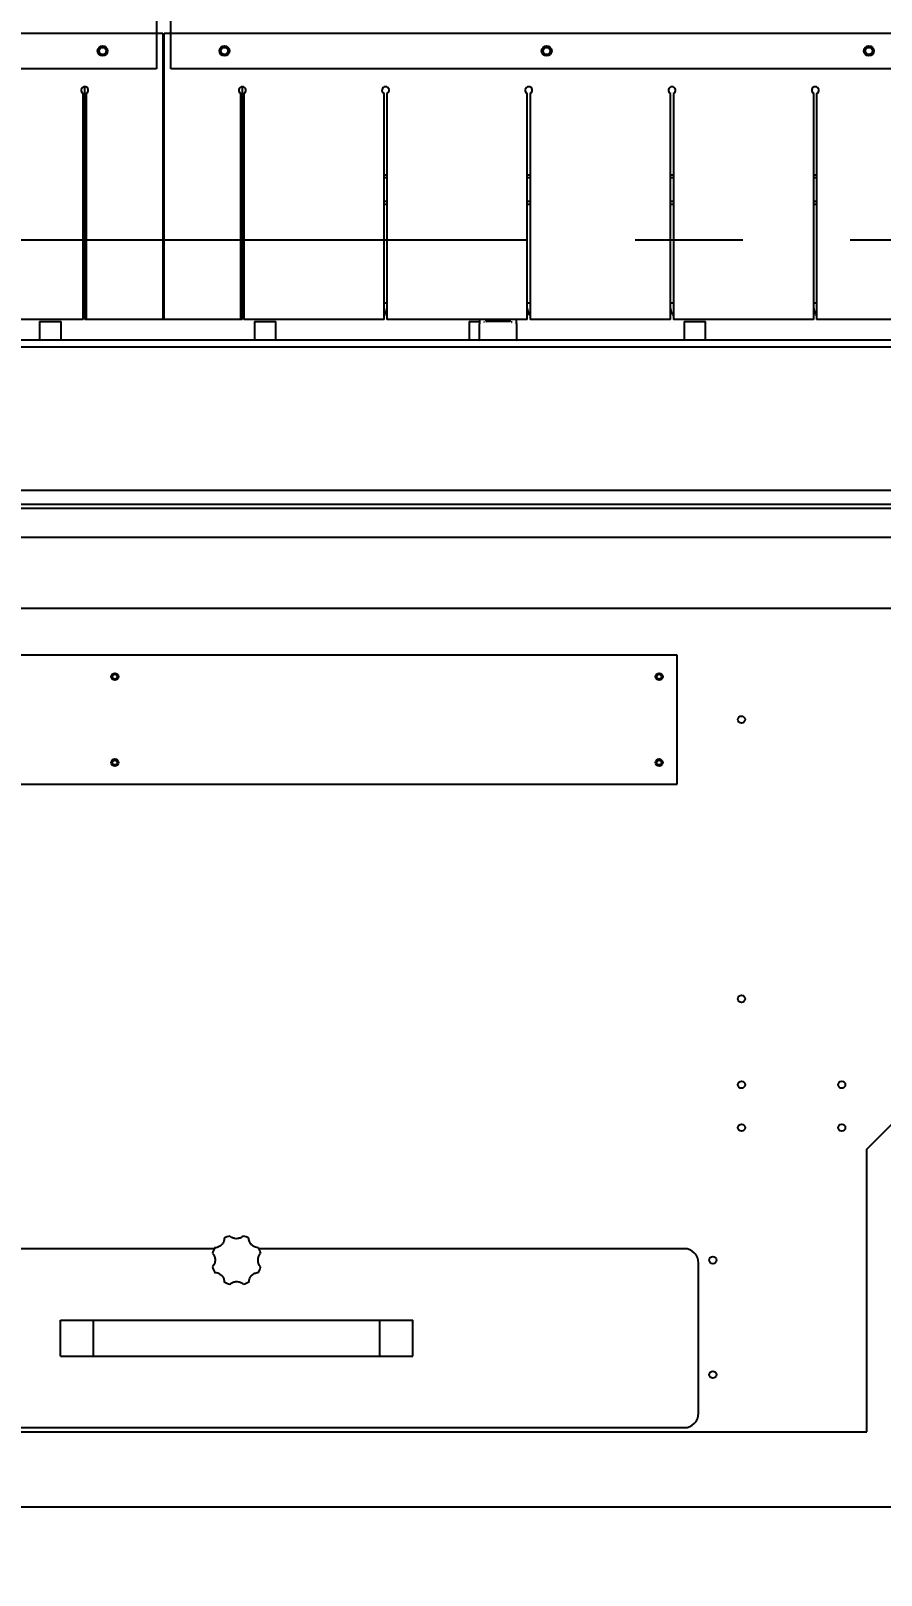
# Model space of a CAD drawing. Extents: x 28911 to 70911, y -59 to 29641.
# Drawn here: x 40549 to 41143, y 5786 to 6864 of the extents above; entities that cross this region are included whole.
import ezdxf

# ---------------------------------------------------------------- set-up
doc = ezdxf.new("R2010")
doc.units = 0
doc.header["$LTSCALE"] = 300
doc.header["$MEASUREMENT"] = 0
doc.linetypes.add('CENTRO', pattern=[2, 1.25, -0.25, 0.25, -0.25])
doc.layers.add('.', color=6, linetype='Continuous')
doc.layers.add('ASSI', color=254, linetype='CENTRO')
doc.styles.get("Standard").update_dxf_attribs({"font": 'STANDARD'})
doc.dimstyles.new('sc1a100$0', dxfattribs={"dimscale": 100, "dimtxt": 3, "dimasz": 3, "dimexe": 0, "dimexo": 0, "dimgap": 1, "dimtad": 1, "dimzin": 12, "dimdsep": 46, "dimtxsty": 'Standard', "dimblk": 'CLOSEDBLANK', "dimcen": 1, "dimclrd": 253, "dimclre": 253, "dimclrt": 2, "dimadec": 0, "dimazin": 3, "dimtfac": 1, "dimtmove": 0, "dimatfit": 1, "dimldrblk": 'CLOSEDBLANK', "dimfxl": 1, "dimtolj": 1, "dimtzin": 0, "dimarcsym": 0})

# ---------------------------------------------------------------- blocks, each defined once
blk = doc.blocks.new('A$C714e681e')
at = {"color": 7, "linetype": 'Continuous', "lineweight": 25}
for p, q in [((2659.6, 1038.5), (2659.6, 1029.5)), ((2669.6, 1029.5), (2669.6, 1038.5)), ((1459.6, 1029.5), (2659.6, 1029.5)), ((2659.6, 1029.5), (2664.1, 1029.5)), ((2659.6, 1029.5), (2659.6, 1004.5)), ((2664.1, 1029.5), (2664.1, 829.5)), ((2665.1, 829.5), (2665.1, 1029.5)), ((2665.1, 1029.5), (2669.6, 1029.5)), ((2669.6, 1029.5), (3869.6, 1029.5)), ((2669.6, 1004.5), (2669.6, 1029.5)), ((2659.6, 1004.5), (1459.6, 1004.5)), ((3869.6, 1004.5), (2669.6, 1004.5)), ((2608.6, 829.5), (2608.6, 987.2)), ((2609.6, 829.5), (2609.6, 992)), ((2610.6, 987.2), (2610.6, 829.5)), ((2718.6, 829.5), (2718.6, 987.2)), ((2719.6, 992), (2719.6, 829.5)), ((2720.6, 987.2), (2720.6, 829.5)), ((2818.6, 829.5), (2818.6, 987.2)), ((2820.6, 987.2), (2820.6, 829.5)), ((2918.6, 829.5), (2918.6, 987.2)), ((2920.6, 987.2), (2920.6, 829.5)), ((3018.6, 829.5), (3018.6, 987.2)), ((3020.6, 987.2), (3020.6, 829.5)), ((3118.6, 829.5), (3118.6, 987.2)), ((3120.6, 987.2), (3120.6, 829.5)), ((2608.6, 930.5), (2609.6, 930.5)), ((2608.6, 928.5), (2609.6, 928.5)), ((2719.6, 930.5), (2720.6, 930.5)), ((2719.6, 928.5), (2720.6, 928.5)), ((2818.6, 930.5), (2820.6, 930.5)), ((2818.6, 928.5), (2820.6, 928.5)), ((2918.6, 930.5), (2920.6, 930.5)), ((2918.6, 928.5), (2920.6, 928.5)), ((3018.6, 930.5), (3020.6, 930.5)), ((3018.6, 928.5), (3020.6, 928.5)), ((3118.6, 930.5), (3120.6, 930.5)), ((3118.6, 928.5), (3120.6, 928.5)), ((2608.6, 912), (2609.6, 912)), ((2608.6, 910), (2609.6, 910)), ((2719.6, 912), (2720.6, 912)), ((2719.6, 910), (2720.6, 910)), ((2818.6, 912), (2820.6, 912)), ((2818.6, 910), (2820.6, 910)), ((2918.6, 912), (2920.6, 912)), ((2918.6, 910), (2920.6, 910)), ((3018.6, 912), (3020.6, 912)), ((3018.6, 910), (3020.6, 910)), ((3118.6, 912), (3120.6, 912)), ((3118.6, 910), (3120.6, 910)), ((2608.6, 841), (2609.6, 841)), ((2719.6, 840.5), (2720.6, 840.5)), ((2719.8, 832.9), (2719.6, 833.7)), ((2720.6, 832.3), (2720.6, 832.3)), ((2818.6, 841), (2820.6, 841)), ((2819.8, 832.9), (2818.6, 837.5)), ((2820.6, 832.3), (2820.6, 832.3)), ((2918.6, 841), (2920.6, 841)), ((2919.8, 832.9), (2918.6, 837.5)), ((2920.6, 832.3), (2920.6, 832.3)), ((3018.6, 841), (3020.6, 841)), ((3019.8, 832.9), (3018.6, 837.5)), ((3020.6, 832.3), (3020.6, 832.3)), ((3118.6, 841), (3120.6, 841)), ((3119.8, 832.9), (3118.6, 837.5)), ((3120.6, 832.3), (3120.6, 832.3)), ((2608.6, 829.5), (2510.6, 829.5)), ((2578.1, 828), (2593.1, 828)), ((2578.1, 828), (2578.1, 815)), ((2593.1, 815), (2593.1, 828)), ((2610.6, 829.5), (2609.6, 829.5)), ((2664.1, 829.5), (2610.6, 829.5)), ((2665.1, 829.5), (2664.1, 829.5)), ((2718.6, 829.5), (2665.1, 829.5)), ((2719.6, 829.5), (2718.6, 829.5)), ((2818.6, 829.5), (2720.6, 829.5)), ((2728.1, 828), (2743.1, 828)), ((2728.1, 828), (2728.1, 815)), ((2743.1, 815), (2743.1, 828)), ((2918.6, 829.5), (2820.6, 829.5)), ((2878.1, 828), (2878.1, 815)), ((2878.1, 828), (2885.1, 828)), ((2885.2, 829.5), (2885.1, 827.2)), ((2885.1, 827.2), (2885.1, 826.8)), ((2885.1, 826.8), (2885.1, 826.5)), ((2885.1, 815.5), (2885.1, 826.5)), ((2888.8, 827.4), (2888.4, 827.6)), ((2890.4, 828), (2889.6, 828)), ((2889.9, 828.5), (2889.9, 829.5)), ((2905.8, 828), (2890.4, 828)), ((2906.6, 828), (2905.8, 828)), ((2906.3, 829.5), (2906.3, 828.5)), ((2907.8, 827.6), (2907.4, 827.4)), ((2911.1, 827.2), (2911, 829.5)), ((2911.1, 827.2), (2911.1, 826.8)), ((2911.1, 826.5), (2911.1, 826.8)), ((2911.1, 826.5), (2911.1, 815.5)), ((3018.6, 829.5), (2920.6, 829.5)), ((3118.6, 829.5), (3020.6, 829.5)), ((3028.1, 828), (3043.1, 828)), ((3028.1, 828), (3028.1, 815)), ((3043.1, 815), (3043.1, 828)), ((3218.6, 829.5), (3120.6, 829.5)), ((3760.6, 810), (360.6, 810)), ((3730.6, 815), (2065.6, 815)), ((3760.6, 710), (360.6, 710)), ((472.6, 700.5), (3648.6, 700.5)), ((3648.5, 697.5), (472.7, 697.5)), ((513.1, 677.5), (3608.1, 677.5)), ((3588.1, 627.5), (533.1, 627.5)), ((3023.1, 595), (1098.1, 595)), ((3023.1, 505), (3023.1, 595)), ((1098.1, 505), (3023.1, 505)), ((3155.6, 250), (3373.1, 467.5)), ((3155.6, 52.5), (3155.6, 250)), ((2700, 180.5), (2403.1, 180.5)), ((3028.1, 180.5), (2731.2, 180.5)), ((3038.1, 65.5), (3038.1, 170.5)), ((2592.6, 105.5), (2592.6, 130.5)), ((2592.6, 130.5), (2613.6, 130.5)), ((2613.6, 130.5), (2615.6, 130.5)), ((2615.6, 105.5), (2615.6, 130.5)), ((2615.6, 130.5), (2619.6, 130.5)), ((2619.6, 130.5), (2811.6, 130.5)), ((2811.6, 130.5), (2815.6, 130.5)), ((2815.6, 105.5), (2815.6, 130.5)), ((2815.6, 130.5), (2817.6, 130.5)), ((2817.6, 130.5), (2838.6, 130.5)), ((2838.6, 105.5), (2838.6, 130.5)), ((2592.6, 105.5), (2613.6, 105.5)), ((2613.6, 105.5), (2615.6, 105.5)), ((2615.6, 105.5), (2619.6, 105.5)), ((2619.6, 105.5), (2811.6, 105.5)), ((2811.6, 105.5), (2815.6, 105.5)), ((2815.6, 105.5), (2817.6, 105.5)), ((2817.6, 105.5), (2838.6, 105.5)), ((2403.1, 55.5), (3028.1, 55.5)), ((965.6, 52.5), (3155.6, 52.5))]:
    blk.add_line(p, q, dxfattribs=at)
for centre, radius in [((2622.1, 1017), 3.5), ((2622.1, 1017), 3.25), ((2622.1, 1017), 2.5), ((2707.1, 1017), 3.5), ((2707.1, 1017), 3.25), ((2707.1, 1017), 2.5), ((2932.1, 1017), 3.5), ((2932.1, 1017), 3.25), ((2932.1, 1017), 2.5), ((3157.1, 1017), 3.5), ((3157.1, 1017), 3.25), ((3157.1, 1017), 2.5), ((2630.6, 580), 2.5), ((3010.6, 580), 2.5), ((2630.6, 580), 1.65), ((3010.6, 580), 1.65), ((3068.1, 550), 2.5), ((2630.6, 520), 2.5), ((2630.6, 520), 1.65), ((3010.6, 520), 2.5), ((3010.6, 520), 1.65), ((3068.1, 355), 2.5), ((3068.1, 295), 2.5), ((3138.1, 295), 2.5), ((3068.1, 265), 2.5), ((3138.1, 265), 2.5), ((3048.1, 172.5), 2.5), ((3048.1, 92.5), 2.5)]:
    blk.add_circle(centre, radius, dxfattribs=at)
for centre, radius, start, end in [((2609.6, 989.5), 2.5, 293.5782, 246.4218), ((2719.6, 989.5), 2.5, 293.5782, 246.4218), ((2819.6, 989.5), 2.5, 293.5782, 246.4218), ((2919.6, 989.5), 2.5, 293.5782, 246.4218), ((3019.6, 989.5), 2.5, 293.5782, 246.4218), ((3119.6, 989.5), 2.5, 293.5782, 246.4218), ((2720.6, 833.1), 0.75, 195, 270), ((2820.6, 833.1), 0.75, 195, 270), ((2920.6, 833.1), 0.75, 195, 270), ((3020.6, 833.1), 0.75, 195, 270), ((3120.6, 833.1), 0.75, 195, 270), ((2885.6, 815.5), 0.5, 180, 270), ((2910.6, 815.5), 0.5, 270, 0), ((2715.6, 172.5), 17.5, 105.7062, 119.2938), ((2715.6, 172.5), 17.5, 60.7062, 74.2938), ((2715.6, 172.5), 17.5, 150.7062, 164.2938), ((2715.6, 172.5), 17.5, 15.7062, 29.2938), ((3028.1, 170.5), 10, 0, 90), ((2715.6, 172.5), 17.5, 195.7062, 209.2938), ((2715.6, 172.5), 17.5, 330.7062, 344.2938), ((2715.6, 172.5), 17.5, 240.7062, 254.2938), ((2715.6, 172.5), 17.5, 285.7062, 299.2938), ((3028.1, 65.5), 10, 270, 0)]:
    blk.add_arc(centre, radius, start, end, dxfattribs=at)
for centre, major_axis, start_param, end_param in [((2888.4, 826.7), (1.43, -1.25), 1.861316, 1.969456), ((2907.8, 826.7), (1.43, 1.25), 1.172137, 1.280276)]:
    blk.add_ellipse(centre, major_axis=major_axis, ratio=0.369226, start_param=start_param, end_param=end_param, dxfattribs=at)
for points in [[(2889.9, 828.5), (2889.9, 828.4), (2889.9, 828.3), (2890, 828.1), (2890.2, 828), (2890.3, 828), (2890.3, 828)], [(2906.3, 828.5), (2906.3, 828.4), (2906.3, 828.3), (2906.2, 828.1), (2906, 828), (2905.9, 828), (2905.9, 828)]]:
    blk.add_open_spline(points, degree=3, dxfattribs=at)
for points, knots in [([(2707, 187.8), (2706.9, 187), (2706.8, 185.6), (2705.6, 183.6), (2704, 182.1), (2702.1, 181.3), (2700.9, 181.1), (2700.3, 181.1)], [0, 0, 0, 0, 0.215089, 0.430827, 0.634316, 0.832489, 1, 1, 1, 1]), ([(2720.3, 189.3), (2719.8, 188.9), (2718.6, 188), (2716.4, 187.4), (2714.2, 187.5), (2712.3, 188.2), (2711.3, 189), (2710.9, 189.3)], [0, 0, 0, 0, 0.2150888, 0.4308272, 0.6343164, 0.8324887, 1, 1, 1, 1]), ([(2730.9, 181.1), (2730.1, 181.2), (2728.7, 181.3), (2726.7, 182.5), (2725.2, 184.1), (2724.4, 186), (2724.2, 187.2), (2724.2, 187.8)], [0, 0, 0, 0, 0.215089, 0.430827, 0.634316, 0.832489, 1, 1, 1, 1]), ([(2698.8, 177.2), (2699.2, 176.7), (2700.1, 175.5), (2700.7, 173.3), (2700.6, 171.1), (2699.9, 169.2), (2699.1, 168.2), (2698.8, 167.8)], [0, 0, 0, 0, 0.215089, 0.430827, 0.634316, 0.832489, 1, 1, 1, 1]), ([(2732.4, 167.8), (2732, 168.3), (2731.1, 169.5), (2730.5, 171.7), (2730.6, 173.9), (2731.3, 175.8), (2732.1, 176.8), (2732.4, 177.2)], [0, 0, 0, 0, 0.215089, 0.430827, 0.634316, 0.832489, 1, 1, 1, 1]), ([(2700.3, 163.9), (2701.1, 163.8), (2702.5, 163.7), (2704.5, 162.5), (2706, 160.9), (2706.8, 159), (2707, 157.8), (2707, 157.2)], [0, 0, 0, 0, 0.215089, 0.430827, 0.634316, 0.832489, 1, 1, 1, 1]), ([(2724.2, 157.2), (2724.3, 158), (2724.4, 159.4), (2725.6, 161.4), (2727.2, 162.9), (2729.1, 163.7), (2730.3, 163.9), (2730.9, 163.9)], [0, 0, 0, 0, 0.215089, 0.430827, 0.634316, 0.832489, 1, 1, 1, 1]), ([(2710.9, 155.7), (2711.4, 156.1), (2712.6, 157), (2714.8, 157.6), (2717, 157.5), (2718.9, 156.8), (2719.9, 156), (2720.3, 155.7)], [0, 0, 0, 0, 0.215089, 0.430827, 0.634316, 0.832489, 1, 1, 1, 1])]:
    blk.add_open_spline(points, degree=3, knots=knots, dxfattribs=at)
blk = doc.blocks.new('_ClosedBlank')
at = {"color": 0, "linetype": 'ByBlock', "lineweight": -2}
for p, q in [((-1, 0.1667), (0, 0)), ((-1, 0.1667), (-1, -0.1667)), ((0, 0), (-1, -0.1667))]:
    blk.add_line(p, q, dxfattribs=at)
blk = doc.blocks.new('*D59')
at = {"color": 253, "lineweight": -2, "ltscale": 50, "transparency": 16777216}
for p, q in [((37900.9, 6180.3), (37900.9, 3552.7)), ((42174.9, 6180.3), (42174.9, 3552.7)), ((41874.9, 3552.7), (38200.9, 3552.7))]:
    blk.add_line(p, q, dxfattribs=at)
at = {"layer": 'DEFPOINTS', "color": 0, "ltscale": 50, "transparency": 16777216}
for p in [(37900.9, 6180.3), (42174.9, 6180.3), (37900.9, 3552.7)]:
    blk.add_point(p, dxfattribs=at)
at = {"color": 253, "lineweight": -2, "ltscale": 50, "transparency": 16777216, "xscale": 300, "yscale": 300, "zscale": 300, "rotation": 180}
blk.add_blockref('_ClosedBlank', (37900.9, 3552.7), dxfattribs=at)
at = {"color": 253, "lineweight": -2, "ltscale": 50, "transparency": 16777216, "xscale": 300, "yscale": 300, "zscale": 300}
blk.add_blockref('_ClosedBlank', (42174.9, 3552.7), dxfattribs=at)
at = {"color": 2, "ltscale": 50, "transparency": 16777216, "insert": (40037.9, 3802.7), "char_height": 300, "attachment_point": 5}
blk.add_mtext('\\A1;4274', dxfattribs=at)

msp = doc.modelspace()

# ---------------------------------------------------------------- hatches: boundary and pattern name
at = {"layer": '.'}
h = msp.add_hatch(dxfattribs=at)
h.set_pattern_fill('AR-CONC', color=253, scale=200)
h.set_pattern_definition([(50, (-75681.1, -13135.8), (1434.52, -125.504), [150, -1650]), (355, (-75681, -13135.8), (-277.503, 1504.384), [120, -1320]), (100.4514, (-75561.5, -13146.2), (1157.018, 1378.88), [127.48, -1402.284]), (46.1842, (-75681, -12735.8), (2134.483, -331.039), [225, -2475]), (96.6356, (-75503.2, -12763.4), (1869.324, 1948.237), [191.22, -2103.428]), (351.1842, (-75681, -12735.8), (1869.324, 1948.237), [180, -1980]), (21, (-75481.1, -12835.8), (1193.814, -805.238), [150, -1650]), (326, (-75481, -12835.8), (486.63, 1450.3), [120, -1320]), (71.4514, (-75381.6, -12902.9), (1680.445, 645.062), [127.48, -1402.284]), (37.5, (-75681.06, -13135.77), (24.3197, 665.7877), [0, -1304, 0, -1340, 0, -1325]), (7.5, (-75681.06, -13135.8), (526.139, 788.8234), [0, -764, 0, -1274, 0, -505]), (327.5, (-76127.06, -13135.8), (1067.6449, -45.1097), [0, -500, 0, -1560, 0, -2070]), (317.5, (-76327.1, -13135.8), (1166.372, 200.21), [0, -650, 0, -1036, 0, -1470])])
h.paths.add_polyline_path([(45639.718, 5833.338), (45616.07, 5833.338), (45616.07, 5733.338), (45592.546, 5733.338), (45592.546, 5798.729), (45583.494, 5798.729), (45583.494, 5805.782), (45604.323, 5805.782), (45604.323, 5833.338), (33799.981, 5833.338), (33799.981, 4234.595), (45639.718, 4234.595)])

# ---------------------------------------------------------------- linework, layer by layer
at = {"color": 3, "ltscale": 50}
msp.add_line((45685.531, 5833.338), (33857.16, 5833.338), dxfattribs=at)
at = {"layer": 'ASSI'}
msp.add_line((37521.308, 6718.338), (43046.724, 6718.338), dxfattribs=at)

# ---------------------------------------------------------------- block references
at = {"color": 4, "ltscale": 50}
msp.add_blockref('A$C714e681e', (37977.344, 5833.338), dxfattribs=at)

# ---------------------------------------------------------------- dimensions: what is measured, and where the dimension line sits
dim = msp.add_linear_dim(base=(37900.944, 3552.736), p1=(42174.944, 6180.338), p2=(37900.944, 6180.338), dimstyle='sc1a100$0', dxfattribs=at)
dim.commit()
dim.dimension.update_dxf_attribs({"geometry": '*D59', "text_midpoint": (40037.944, 3802.736)})

doc.saveas('drawing.dxf')
